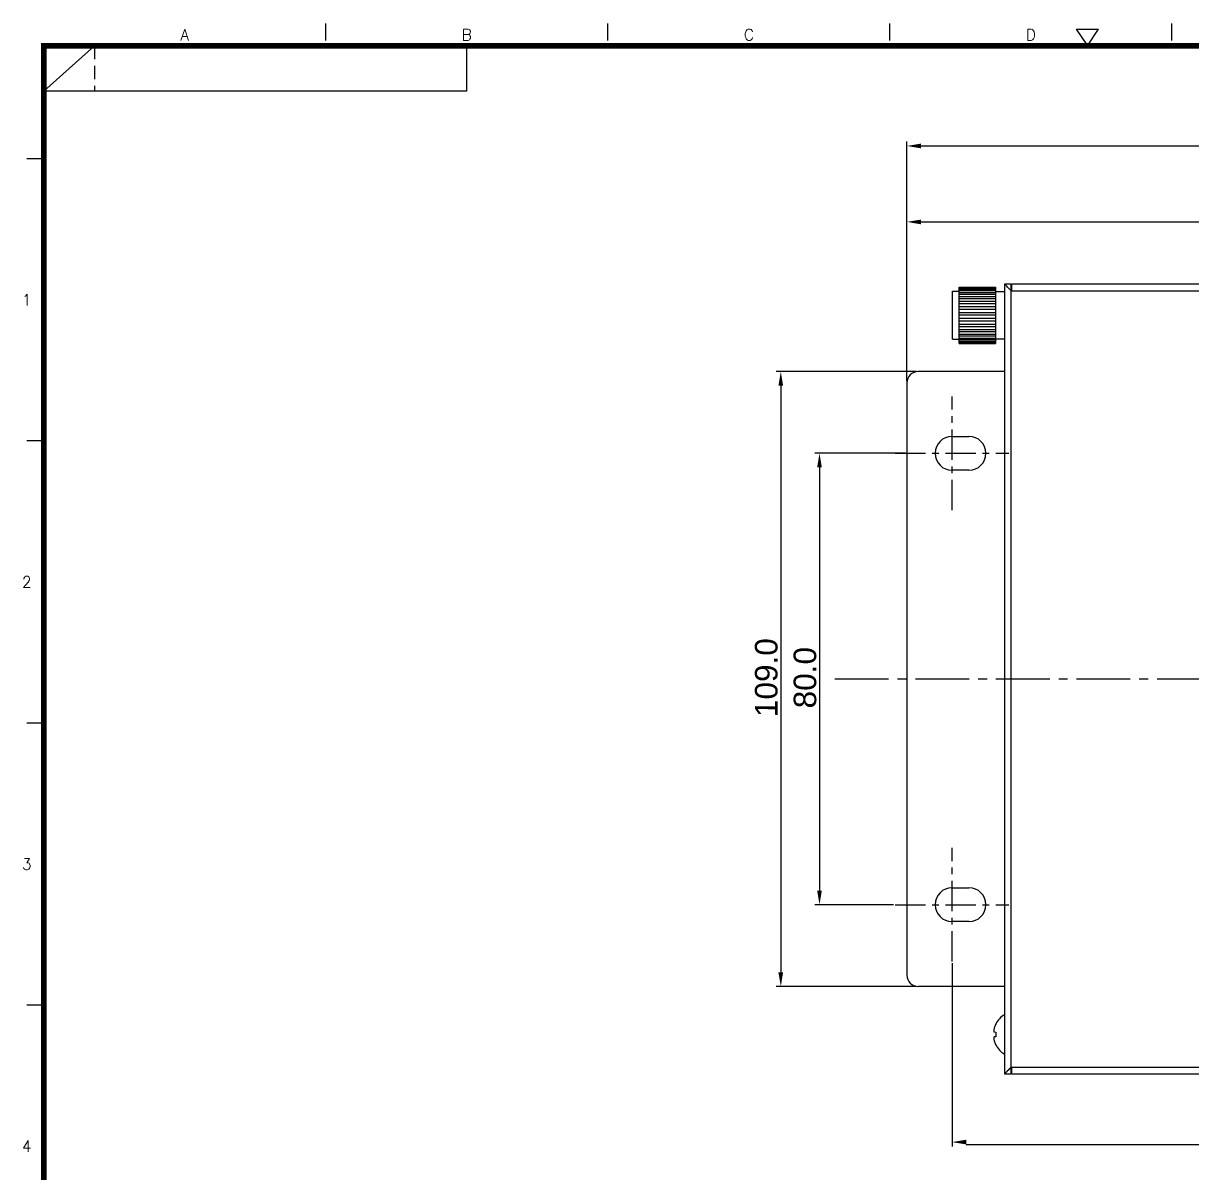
# Model space of a CAD drawing. Extents: x -329 to 5579, y -1942 to 3105.
# Drawn here: x 1797.2 to 2004.5, y -1588.2 to -1384.3 of the extents above; entities that cross this region are included whole.
import ezdxf
from ezdxf.enums import TextEntityAlignment as Align

# ---------------------------------------------------------------- set-up
doc = ezdxf.new("R2010")
doc.units = 0
doc.header["$PDMODE"] = 3
doc.header["$PDSIZE"] = 1.5
for name, pattern in [('CENTER', [17.8, 10.75, -2.35, 2.35, -2.35]), ('CENTER2', [28.575, 19.05, -3.175, 3.175, -3.175]), ('HIDDEN', [3.525, 2.35, -1.175])]:
    doc.linetypes.add(name, pattern=pattern)
doc.layers.get('0').update_dxf_attribs({"linetype": 'CONTINUOUS'})
doc.layers.get('DEFPOINTS').update_dxf_attribs({"linetype": 'CONTINUOUS'})
for name, color, linetype in [('3', 112, 'CENTER'), ('BRKT_HEATSINDXF_CONTINUOUS', 7, 'CONTINUOUS'), ('DIM', 1, 'CONTINUOUS'), ('PANEL_TOP400DXF_CONTINUOUS', 7, 'CONTINUOUS'), ('TH_T3X8_DXF_CONTINUOUS_LIN', 7, 'CONTINUOUS')]:
    doc.layers.add(name, color=color, linetype=linetype)
doc.styles.add('OMI-1', font='arial.ttf', dxfattribs={"oblique": 1})
doc.styles.add('SIM', font='simplex')
doc.dimstyles.new('1', dxfattribs={"dimtxt": 4, "dimasz": 2.5, "dimexe": 0.8, "dimexo": 0.3, "dimgap": 0.5, "dimtad": 1, "dimtoh": 1, "dimdec": 1, "dimzin": 0, "dimtxsty": 'OMI-1', "dimcen": 0, "dimclrd": 256, "dimclre": 256, "dimclrt": 256, "dimazin": 3, "dimtfac": 0.8, "dimtdec": 1, "dimtix": 1, "dimtmove": 0, "dimatfit": 3, "dimtolj": 1, "dimtzin": 0})

# ---------------------------------------------------------------- blocks, each defined once
blk = doc.blocks.new('*D8161')
at = {"layer": 'DEFPOINTS', "color": 0}
for p in [(2308.82, -1419.53), (1953.82, -1448.05), (2308.82, -1449.05)]:
    blk.add_point(p, dxfattribs=at)
at = {"layer": 'DIM'}
for p, q in [((1953.82, -1447.75), (1953.82, -1418.73)), ((1956.32, -1419.53), (2306.32, -1419.53)), ((2308.82, -1448.75), (2308.82, -1418.73))]:
    blk.add_line(p, q, dxfattribs=at)
for points in [[(1956.32, -1419.12), (1956.32, -1419.95), (1953.82, -1419.53)], [(2306.32, -1419.95), (2306.32, -1419.12), (2308.82, -1419.53)]]:
    blk.add_solid(points, dxfattribs=at)
at = {"layer": 'DIM', "insert": (2131.32, -1416.99), "char_height": 4, "attachment_point": 5, "style": 'OMI-1'}
blk.add_mtext('\\A1;355.0', dxfattribs=at)
blk = doc.blocks.new('*D8162')
at = {"layer": 'DEFPOINTS', "color": 0}
for p in [(2358.72, -1406.07), (2358.72, -1446.44), (1953.82, -1448.05)]:
    blk.add_point(p, dxfattribs=at)
at = {"layer": 'DIM'}
for p, q in [((1953.82, -1447.75), (1953.82, -1405.27)), ((1956.32, -1406.07), (2356.22, -1406.07)), ((2358.72, -1446.14), (2358.72, -1405.27))]:
    blk.add_line(p, q, dxfattribs=at)
for points in [[(1956.32, -1405.65), (1956.32, -1406.49), (1953.82, -1406.07)], [(2356.22, -1406.49), (2356.22, -1405.65), (2358.72, -1406.07)]]:
    blk.add_solid(points, dxfattribs=at)
at = {"layer": 'DIM', "insert": (2156.27, -1403.53), "char_height": 4, "attachment_point": 5, "style": 'OMI-1'}
blk.add_mtext('\\A1;404.9', dxfattribs=at)

msp = doc.modelspace()

# ---------------------------------------------------------------- linework, layer by layer
for p, q in [((1850.8, -1387.35), (1850.8, -1384.35)), ((1900.8, -1387.35), (1900.8, -1384.35)), ((1950.8, -1387.35), (1950.8, -1384.35)), ((2000.8, -1387.35), (2000.8, -1384.35)), ((1983.8, -1385.35), (1987.8, -1385.35)), ((1983.8, -1385.35), (1985.8, -1388.35)), ((1985.8, -1388.35), (1987.8, -1385.35)), ((1800.8, -1396.35), (1809.8, -1388.35)), ((1875.8, -1396.35), (1875.8, -1388.35)), ((1875.8, -1396.35), (1800.8, -1396.35)), ((1800.8, -1408.35), (1797.8, -1408.35)), ((1800.8, -1458.35), (1797.8, -1458.35)), ((1800.8, -1508.35), (1797.8, -1508.35)), ((1800.8, -1558.35), (1797.8, -1558.35))]:
    msp.add_line(p, q)
at = {"linetype": 'HIDDEN'}
msp.add_line((1809.8, -1388.35), (1809.8, -1396.35), dxfattribs=at)
at = {"color": 7, "linetype": 'CONTINUOUS'}
for p, q in [((1961.87, -1440.32), (1961.87, -1431.82)), ((1961.87, -1431.82), (1963.07, -1431.82)), ((1963.07, -1441.07), (1963.07, -1431.07)), ((1963.07, -1431.07), (1969.52, -1431.07)), ((1963.07, -1431.09), (1969.52, -1431.09)), ((1963.07, -1431.18), (1969.52, -1431.18)), ((1963.07, -1431.29), (1969.52, -1431.29)), ((1963.07, -1431.51), (1969.52, -1431.51)), ((1963.07, -1431.71), (1969.52, -1431.71)), ((1963.07, -1432.03), (1969.52, -1432.03)), ((1969.52, -1431.07), (1969.52, -1441.07)), ((1969.52, -1431.87), (1971.12, -1431.87)), ((1963.07, -1432.31), (1969.52, -1432.31)), ((1963.07, -1432.73), (1969.52, -1432.73)), ((1963.07, -1433.08), (1969.52, -1433.08)), ((1963.07, -1433.58), (1969.52, -1433.58)), ((1963.07, -1433.98), (1969.52, -1433.98)), ((1963.07, -1434.54), (1969.52, -1434.54)), ((1963.07, -1434.97), (1969.52, -1434.97)), ((1963.07, -1435.56), (1969.52, -1435.56)), ((1963.07, -1436.01), (1969.52, -1436.01)), ((1963.07, -1436.61), (1969.52, -1436.61)), ((1963.07, -1437.05), (1969.52, -1437.05)), ((1963.07, -1437.63), (1969.52, -1437.63)), ((1963.07, -1438.05), (1969.52, -1438.05)), ((1961.87, -1440.32), (1963.07, -1440.32)), ((1963.07, -1438.58), (1969.52, -1438.58)), ((1963.07, -1438.96), (1969.52, -1438.96)), ((1963.07, -1439.42), (1969.52, -1439.42)), ((1963.07, -1439.74), (1969.52, -1439.74)), ((1963.07, -1440.12), (1969.52, -1440.12)), ((1963.07, -1440.37), (1969.52, -1440.37)), ((1969.52, -1440.27), (1971.12, -1440.27)), ((1963.07, -1440.64), (1969.52, -1440.64)), ((1963.07, -1440.8), (1969.52, -1440.8)), ((1963.07, -1440.96), (1969.52, -1440.96)), ((1963.07, -1441.03), (1969.52, -1441.03)), ((1963.07, -1441.07), (1969.52, -1441.07))]:
    msp.add_line(p, q, dxfattribs=at)
at = {"const_width": 1}
msp.add_lwpolyline([(2600.8, -1388.35), (1800.8, -1388.35), (1800.8, -1938.35), (2600.8, -1938.35)], close=True, dxfattribs=at)
at = {"layer": '3', "linetype": 'CENTER', "ltscale": 0.5}
for p, q in [((1961.82, -1470.61), (1961.82, -1450.48)), ((1951.76, -1460.55), (1971.88, -1460.55)), ((1961.82, -1550.61), (1961.82, -1530.48)), ((1951.76, -1540.55), (1971.88, -1540.55))]:
    msp.add_line(p, q, dxfattribs=at)
at = {"layer": '3', "linetype": 'CENTER2', "ltscale": 0.5}
msp.add_line((2322.03, -1500.55), (1940.16, -1500.55), dxfattribs=at)
at = {"layer": 'BRKT_HEATSINDXF_CONTINUOUS', "color": 7, "linetype": 'CONTINUOUS'}
for p, q in [((1971.12, -1446.05), (1955.82, -1446.05)), ((1953.82, -1448.05), (1953.82, -1553.05)), ((1961.82, -1457.55), (1964.82, -1457.55)), ((1964.82, -1463.55), (1961.82, -1463.55)), ((1961.82, -1537.55), (1964.82, -1537.55)), ((1964.82, -1543.55), (1961.82, -1543.55)), ((1971.12, -1555.05), (1955.82, -1555.05))]:
    msp.add_line(p, q, dxfattribs=at)
for centre, radius, start, end in [((1955.82, -1448.05), 2, 90, 180), ((1961.82, -1460.55), 3, 90, 270), ((1964.82, -1460.55), 3, 270, 90), ((1961.82, -1540.55), 3, 90, 270), ((1964.82, -1540.55), 3, 270, 90), ((1955.82, -1553.05), 2, 180, 270)]:
    msp.add_arc(centre, radius, start, end, dxfattribs=at)
at = {"layer": 'DIM'}
for p, q in [((1955.52, -1446.05), (1930.66, -1446.05)), ((1931.46, -1448.55), (1931.46, -1552.55)), ((1953.52, -1460.55), (1937.52, -1460.55)), ((1938.32, -1463.05), (1938.32, -1538.05)), ((1951.46, -1540.55), (1937.52, -1540.55)), ((1961.82, -1550.91), (1961.82, -1583.43)), ((1955.52, -1555.05), (1930.66, -1555.05)), ((1964.32, -1583.04), (2298.32, -1583.04))]:
    msp.add_line(p, q, dxfattribs=at)
for points in [[(1931.87, -1448.55), (1931.04, -1448.55), (1931.46, -1446.05)], [(1938.74, -1463.05), (1937.9, -1463.05), (1938.32, -1460.55)], [(1937.9, -1538.05), (1938.74, -1538.05), (1938.32, -1540.55)], [(1931.04, -1552.55), (1931.87, -1552.55), (1931.46, -1555.05)], [(1964.32, -1582.21), (1964.32, -1583.04), (1961.82, -1582.63)]]:
    msp.add_solid(points, dxfattribs=at)
at = {"layer": 'PANEL_TOP400DXF_CONTINUOUS', "color": 7, "linetype": 'CONTINUOUS'}
for p, q in [((1971.12, -1430.55), (1971.12, -1570.55)), ((1972.32, -1430.55), (1971.12, -1430.55)), ((1972.06, -1431.49), (1971.94, -1431.37)), ((1972.32, -1570.55), (1972.32, -1430.55)), ((1972.32, -1431.75), (2289.92, -1431.75)), ((1972.42, -1431.75), (1972.42, -1430.55)), ((2289.82, -1430.55), (1972.42, -1430.55)), ((1971.12, -1570.55), (1972.32, -1569.35)), ((1971.12, -1570.55), (1971.12, -1570.54)), ((1971.12, -1570.55), (1972.32, -1570.55)), ((1971.17, -1570.49), (1971.27, -1570.39)), ((1971.27, -1570.39), (1971.34, -1570.32)), ((1971.42, -1570.25), (1971.5, -1570.16)), ((1971.5, -1570.16), (1971.7, -1569.96)), ((1971.7, -1569.96), (1971.81, -1569.85)), ((1971.81, -1569.85), (1971.93, -1569.74)), ((1971.93, -1569.74), (1972.05, -1569.61)), ((1972.05, -1569.61), (1972.18, -1569.48)), ((1972.18, -1569.48), (1972.32, -1569.35)), ((1972.32, -1569.35), (2289.92, -1569.35)), ((1972.42, -1570.55), (1972.42, -1569.35)), ((1972.42, -1570.55), (2289.82, -1570.55))]:
    msp.add_line(p, q, dxfattribs=at)
msp.add_open_spline([(1971.94, -1431.37), (1971.84, -1431.27), (1971.66, -1431.09), (1971.44, -1430.87), (1971.29, -1430.71), (1971.2, -1430.63), (1971.16, -1430.57), (1971.12, -1430.56), (1971.12, -1430.55)], degree=3, knots=[0, 0, 0, 0, 0.354838, 0.670437, 0.802309, 0.907184, 0.975544, 1, 1, 1, 1], dxfattribs=at)
msp.add_open_spline([(1972.32, -1431.75), (1972.23, -1431.66), (1972.15, -1431.57), (1972.06, -1431.49)], degree=3, dxfattribs=at)
at = {"layer": 'TH_T3X8_DXF_CONTINUOUS_LIN', "color": 7, "linetype": 'CONTINUOUS'}
for p, q in [((1969.56, -1561.7), (1969.56, -1561.74)), ((1969.29, -1563.09), (1969.56, -1563.14)), ((1969.56, -1563.95), (1969.29, -1564)), ((1969.56, -1563.14), (1969.56, -1563.95)), ((1969.56, -1565.35), (1969.56, -1565.39))]:
    msp.add_line(p, q, dxfattribs=at)
for centre, radius, start, end in [((1973.18, -1563.55), 4.06, 120.5102, 152.9431), ((1971.58, -1563.1), 2.38, 165.0588, 166.349), ((1973.25, -1563.54), 4.11, 163.9075, 165.0614), ((1973.25, -1563.54), 4.1, 154.603, 163.9036), ((1973.23, -1563.54), 4.08, 153.9688, 154.5915), ((1971.58, -1563.99), 2.38, 193.651, 194.9413), ((1973.25, -1563.55), 4.11, 194.9386, 196.0925), ((1973.25, -1563.55), 4.1, 196.0964, 205.397), ((1973.23, -1563.56), 4.08, 205.4085, 206.0312), ((1973.18, -1563.55), 4.06, 207.0569, 239.4898)]:
    msp.add_arc(centre, radius, start, end, dxfattribs=at)
for points, knots in [([(1969.27, -1562.54), (1969.26, -1562.61), (1969.24, -1562.71), (1969.22, -1562.84), (1969.22, -1562.92), (1969.23, -1562.99), (1969.24, -1563.04), (1969.26, -1563.07), (1969.28, -1563.09), (1969.29, -1563.09)], [0, 0, 0, 0, 0.367467, 0.530788, 0.67331, 0.791021, 0.882133, 0.948655, 1, 1, 1, 1]), ([(1969.29, -1564), (1969.28, -1564), (1969.26, -1564.02), (1969.24, -1564.05), (1969.23, -1564.11), (1969.22, -1564.17), (1969.22, -1564.26), (1969.24, -1564.39), (1969.26, -1564.49), (1969.27, -1564.55)], [0, 0, 0, 0, 0.051344, 0.117867, 0.208979, 0.326691, 0.469215, 0.632537, 1, 1, 1, 1])]:
    msp.add_open_spline(points, degree=3, knots=knots, dxfattribs=at)

# ---------------------------------------------------------------- texts
at = {"style": 'SIM'}
for s, p in [('A', (1825.8, -1387.35)), ('B', (1875.8, -1387.35)), ('C', (1925.8, -1387.35)), ('D', (1975.8, -1387.35))]:
    msp.add_text(s, height=2, dxfattribs=at).set_placement(p, align=Align.CENTER)
for s, p in [('1', (1797.8, -1433.35)), ('2', (1797.8, -1483.35)), ('3', (1797.8, -1533.35)), ('4', (1797.8, -1583.35))]:
    msp.add_text(s, height=2, dxfattribs=at).set_placement(p, align=Align.MIDDLE)
at = {"layer": 'DIM', "style": 'OMI-1', "oblique": 1}
for s, p in [('109.0', (1930.88, -1507.33)), ('80.0', (1937.74, -1505.78))]:
    msp.add_text(s, height=4, rotation=90, dxfattribs=at).set_placement(p)

# ---------------------------------------------------------------- dimensions: what is measured, and where the dimension line sits
at = {"layer": 'DIM'}
for base, p2, picture, middle in [((2358.72, -1406.07), (2358.72, -1446.44), '*D8162', (2156.27, -1403.53)), ((2308.82, -1419.53), (2308.82, -1449.05), '*D8161', (2131.32, -1416.99))]:
    dim = msp.add_linear_dim(base=base, p1=(1953.82, -1448.05), p2=p2, dimstyle='1', dxfattribs=at)
    dim.commit()
    dim.dimension.update_dxf_attribs({"geometry": picture, "text_midpoint": middle})

doc.saveas('drawing.dxf')
